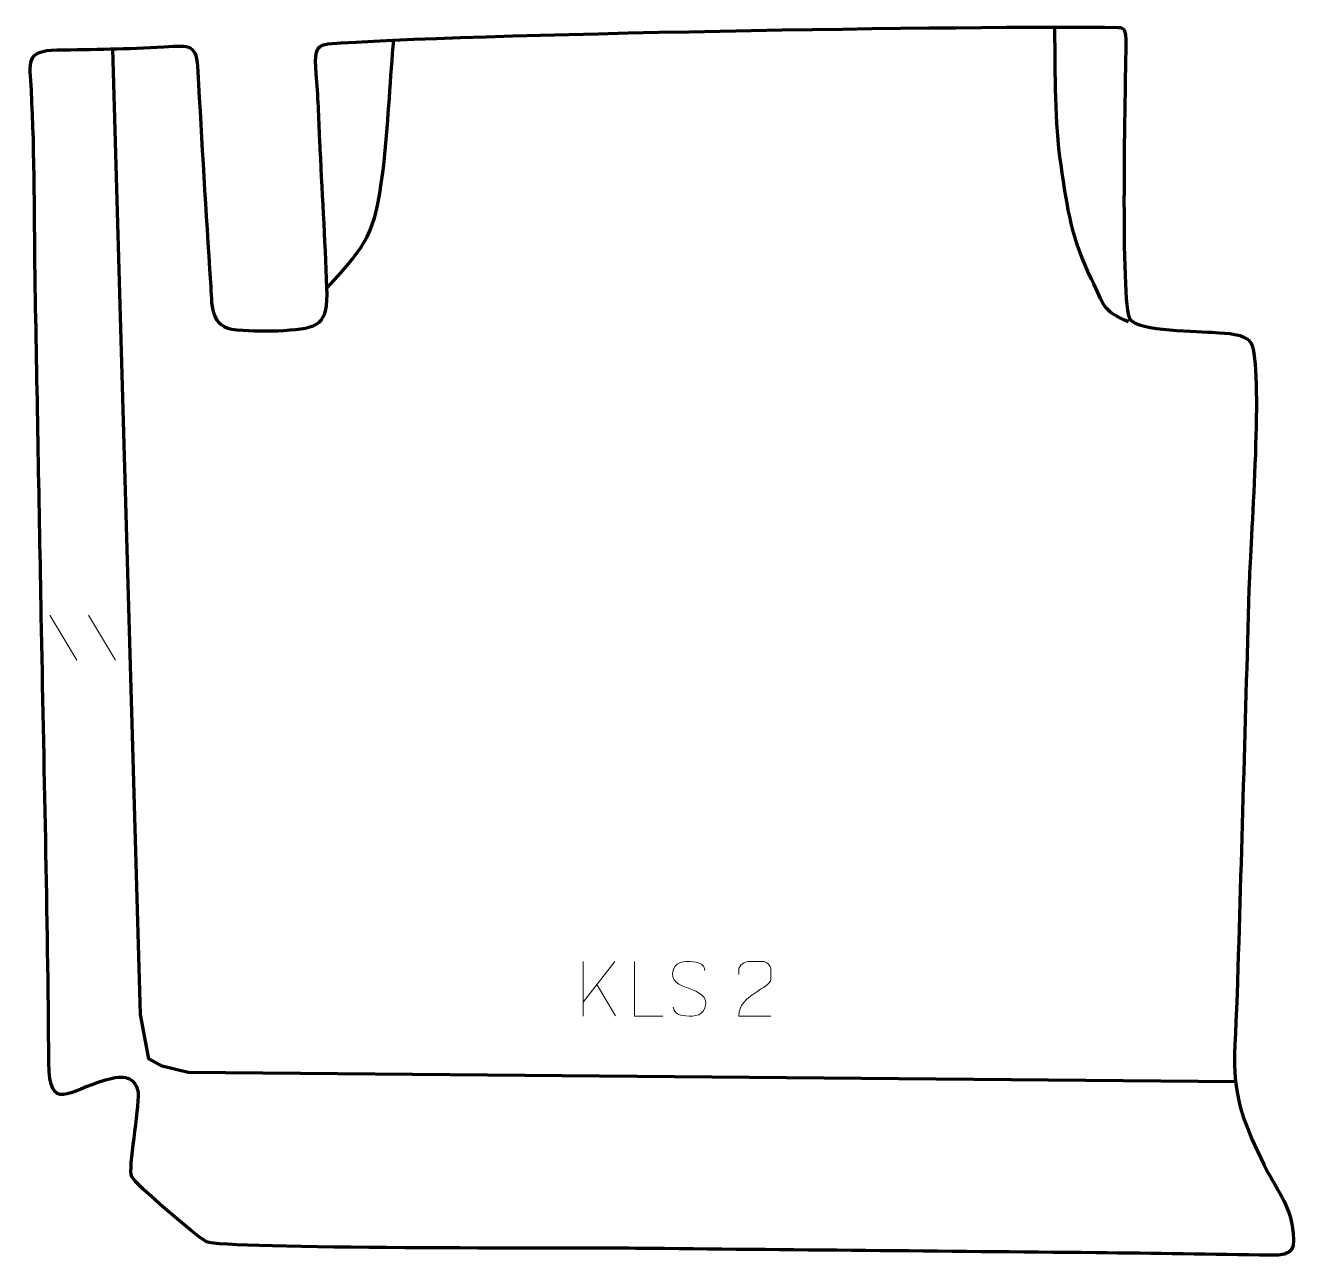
# Model space of a CAD drawing. Header units: millimetres. Extents: x -300 to 280, y -145 to 417.
import ezdxf

# ---------------------------------------------------------------- set-up
doc = ezdxf.new("R2010")
doc.units = ezdxf.units.MM
doc.header["$MEASUREMENT"] = 0
for name, color, linetype in [('layer 1', 7, 'Continuous'), ('layer 2', 7, 'Continuous'), ('layer 3', 7, 'Continuous')]:
    doc.layers.add(name, color=color, linetype=linetype)

msp = doc.modelspace()

# ---------------------------------------------------------------- linework, layer by layer
at = {"layer": 'layer 1', "color": 250, "lineweight": 9}
for points in [[(-45.5758, -10.9252), (-45.5758, -10.9252), (-45.5758, -35.8788), (-45.5758, -35.8788)], [(-31.1996, -10.9252), (-31.1996, -10.9252), (-45.5758, -29.5649), (-45.5758, -29.5649)], [(-30.8743, -35.783), (-30.8743, -35.783), (-39.3448, -21.4694), (-39.3448, -21.4694)]]:
    msp.add_open_spline(points, degree=3, dxfattribs=at)
for points, knots in [([(-9.2529, -35.9077), (-9.2529, -35.9077), (-22.202, -35.9077), (-22.202, -35.9077), (-22.202, -35.9077), (-22.202, -35.9077), (-22.202, -10.9541), (-22.202, -10.9541)], [0, 0, 0, 0, 0.33333333, 0.33333333, 0.33333333, 0.33333333, 1, 1, 1, 1]), ([(2.7657, -23.2576), (-1.4826, -21.7872), (-6.3907, -19.9914), (-4.3856, -14.4711), (-4.3856, -14.4711), (-2.8821, -10.3312), (2.3315, -10.7197), (5.9351, -11.3208), (5.9351, -11.3208), (8.7957, -11.798), (9.6604, -13.0112), (9.971, -15.0953)], [0, 0, 0, 0, 0.25, 0.25, 0.25, 0.25, 0.5, 0.5, 0.5, 0.5, 1, 1, 1, 1]), ([(40.1317, -35.9186), (35.2173, -35.9183), (30.3029, -35.9183), (25.3888, -35.9186), (25.3888, -35.9186), (25.3888, -25.9863), (40.0398, -23.3451), (40.1317, -19.0348), (40.1317, -19.0348), (40.1314, -17.6107), (40.1314, -16.187), (40.1317, -14.7637), (40.1317, -14.7637), (40.1148, -12.6866), (37.992, -10.9618), (36.321, -10.9445), (36.321, -10.9445), (34.2478, -10.9449), (32.1749, -10.9449), (30.1025, -10.9445), (30.1025, -10.9445), (28.2804, -10.928), (25.4557, -12.7201), (25.3888, -14.8137), (25.3888, -14.8137), (25.3888, -14.8137), (25.3888, -16.8685), (25.3888, -16.8685)], [0, 0, 0, 0, 0.125, 0.125, 0.125, 0.125, 0.25, 0.25, 0.25, 0.25, 0.375, 0.375, 0.375, 0.375, 0.5, 0.5, 0.5, 0.5, 0.625, 0.625, 0.625, 0.625, 0.75, 0.75, 0.75, 0.75, 1, 1, 1, 1]), ([(2.7657, -23.2577), (6.7843, -24.9044), (11.8138, -26.7927), (9.9798, -32.153), (9.9798, -32.153), (8.52, -36.4194), (3.6092, -36.1627), (-0.1169, -35.608), (-0.1169, -35.608), (-2.8669, -35.1982), (-4.0878, -33.9847), (-4.4658, -31.8725)], [0, 0, 0, 0, 0.25, 0.25, 0.25, 0.25, 0.5, 0.5, 0.5, 0.5, 1, 1, 1, 1])]:
    msp.add_open_spline(points, degree=3, knots=knots, dxfattribs=at)
at = {"layer": 'layer 2', "color": 142, "lineweight": 158}
for points, knots in [([(203.4761, 281.2172), (191.0323, 286.4928), (192.4632, 288.7605), (186.5827, 300.7265), (186.5827, 300.7265), (177.2364, 319.745), (175.7201, 332.2958), (172.6286, 352.948), (172.6286, 352.948), (169.6127, 373.0949), (170.122, 394.0368), (169.7674, 414.4341), (169.7674, 414.4341), (169.7674, 414.4341), (169.7411, 415.9454), (169.7411, 415.9454)], [0, 0, 0, 0, 0.2, 0.2, 0.2, 0.2, 0.4, 0.4, 0.4, 0.4, 0.6, 0.6, 0.6, 0.6, 1, 1, 1, 1]), ([(-162.6282, 296.6808), (-144.0349, 317.1108), (-140.8261, 321.2531), (-137.1269, 349.5606), (-137.1269, 349.5606), (-134.8437, 367.0325), (-134.1828, 386.1505), (-132.6465, 403.9444), (-132.6465, 403.9444), (-132.4731, 405.9522), (-132.3021, 407.96), (-132.1321, 409.9681)], [0, 0, 0, 0, 0.25, 0.25, 0.25, 0.25, 0.5, 0.5, 0.5, 0.5, 1, 1, 1, 1]), ([(252.3264, -65.9504), (252.3264, -65.9504), (-225.941, -61.6828), (-225.941, -61.6828), (-225.941, -61.6828), (-225.941, -61.6828), (-237.8473, -58.7724), (-237.8473, -58.7724), (-237.8473, -58.7724), (-237.8473, -58.7724), (-243.9327, -55.4651), (-243.9327, -55.4651), (-243.9327, -55.4651), (-243.9327, -55.4651), (-247.7692, -35.2244), (-247.7692, -35.2244), (-247.7692, -35.2244), (-247.7692, -35.2244), (-260.4674, 405.9862), (-260.4674, 405.9862)], [0, 0, 0, 0, 0.16666667, 0.16666667, 0.16666667, 0.16666667, 0.33333333, 0.33333333, 0.33333333, 0.33333333, 0.5, 0.5, 0.5, 0.5, 0.66666667, 0.66666667, 0.66666667, 0.66666667, 1, 1, 1, 1])]:
    msp.add_open_spline(points, degree=3, knots=knots, dxfattribs=at)
at = {"layer": 'layer 3', "color": 242, "lineweight": 158}
msp.add_open_spline([(-162.1801, 408.2611), (-168.5228, 407.7558), (-168.1551, 403.0926), (-167.4935, 394.6271), (-167.4935, 394.6271), (-166.7062, 384.5535), (-166.3425, 374.4552), (-165.8753, 364.3608), (-165.8753, 364.3608), (-164.8336, 341.8497), (-163.4826, 319.163), (-162.6282, 296.6808), (-162.6282, 296.6808), (-161.9962, 280.0504), (-166.2279, 278.3416), (-182.3534, 277.3739), (-182.3534, 277.3739), (-189.4301, 276.9492), (-196.7096, 277.0743), (-203.7806, 277.6063), (-203.7806, 277.6063), (-216.5625, 278.6459), (-215.1167, 289.1505), (-215.798, 299.2876), (-215.798, 299.2876), (-217.9591, 331.5077), (-219.8252, 363.4045), (-221.612, 395.6388), (-221.612, 395.6388), (-222.3206, 408.4234), (-224.502, 407.627), (-237.1939, 406.9074), (-237.1939, 406.9074), (-253.6048, 405.9769), (-269.5082, 405.7669), (-285.9164, 405.533), (-285.9164, 405.533), (-300.3423, 405.3234), (-298.3458, 399.9063), (-297.6266, 387.1795), (-297.6266, 387.1795), (-295.9348, 357.239), (-296.3792, 326.8908), (-295.832, 296.8537), (-295.832, 296.8537), (-294.9208, 246.8952), (-294.0072, 196.9368), (-293.095, 146.9783), (-293.095, 146.9783), (-291.8463, 78.862), (-290.1087, 10.8337), (-289.6189, -57.301), (-289.6189, -57.301), (-289.4523, -80.4752), (-280.5281, -69.9184), (-264.3309, -65.318), (-264.3309, -65.318), (-257.7109, -63.4377), (-250.367, -62.2008), (-248.7464, -70.6398), (-248.7464, -70.6398), (-248.1639, -79.1775), (-253.6285, -105.111), (-251.7352, -109.2968), (-251.7352, -109.2968), (-250.185, -112.7241), (-222.0644, -136.6842), (-217.677, -139.014), (-217.677, -139.014), (-209.6319, -142.4379), (-49.4337, -141.7555), (-21.6706, -142.0223), (-21.6706, -142.0223), (48.3905, -142.6958), (118.4517, -143.3693), (188.5128, -144.0429), (188.5128, -144.0429), (215.1243, -144.2987), (241.6931, -144.7244), (268.3015, -145.1521), (268.3015, -145.1521), (279.1441, -145.3266), (279.7245, -142.4414), (278.1899, -131.5427), (278.1899, -131.5427), (275.9292, -120.1457), (270.2153, -113.7179), (265.2013, -103.7191), (265.2013, -103.7191), (248.289, -69.5902), (251.8139, -62.721), (252.9886, -25.8627), (252.9886, -25.8627), (254.9964, 37.7492), (256.7102, 101.3737), (258.6026, 164.9899), (258.6026, 164.9899), (259.2726, 182.1796), (264.9766, 260.7912), (259.3771, 271.4905), (259.3771, 271.4905), (256.96, 276.1091), (247.6583, 276.0379), (243.1121, 276.4746), (243.1121, 276.4746), (235.8478, 276.9107), (207.779, 276.9695), (204.0644, 282.5138), (204.0644, 282.5138), (199.5557, 289.2433), (202.0002, 392.1233), (202.178, 405.6111), (202.178, 405.6111), (202.2807, 413.4057), (202.2329, 415.7683), (198.6669, 415.8201), (198.6669, 415.8201), (137.1692, 416.7142), (-104.122, 412.8862), (-162.1801, 408.2611)], degree=3, knots=[0, 0, 0, 0, 0.03225806, 0.03225806, 0.03225806, 0.03225806, 0.06451613, 0.06451613, 0.06451613, 0.06451613, 0.09677419, 0.09677419, 0.09677419, 0.09677419, 0.12903226, 0.12903226, 0.12903226, 0.12903226, 0.16129032, 0.16129032, 0.16129032, 0.16129032, 0.19354839, 0.19354839, 0.19354839, 0.19354839, 0.22580645, 0.22580645, 0.22580645, 0.22580645, 0.25806452, 0.25806452, 0.25806452, 0.25806452, 0.29032258, 0.29032258, 0.29032258, 0.29032258, 0.32258065, 0.32258065, 0.32258065, 0.32258065, 0.35483871, 0.35483871, 0.35483871, 0.35483871, 0.38709677, 0.38709677, 0.38709677, 0.38709677, 0.41935484, 0.41935484, 0.41935484, 0.41935484, 0.4516129, 0.4516129, 0.4516129, 0.4516129, 0.48387097, 0.48387097, 0.48387097, 0.48387097, 0.51612903, 0.51612903, 0.51612903, 0.51612903, 0.5483871, 0.5483871, 0.5483871, 0.5483871, 0.58064516, 0.58064516, 0.58064516, 0.58064516, 0.61290323, 0.61290323, 0.61290323, 0.61290323, 0.64516129, 0.64516129, 0.64516129, 0.64516129, 0.67741935, 0.67741935, 0.67741935, 0.67741935, 0.70967742, 0.70967742, 0.70967742, 0.70967742, 0.74193548, 0.74193548, 0.74193548, 0.74193548, 0.77419355, 0.77419355, 0.77419355, 0.77419355, 0.80645161, 0.80645161, 0.80645161, 0.80645161, 0.83870968, 0.83870968, 0.83870968, 0.83870968, 0.87096774, 0.87096774, 0.87096774, 0.87096774, 0.90322581, 0.90322581, 0.90322581, 0.90322581, 0.93548387, 0.93548387, 0.93548387, 0.93548387, 1, 1, 1, 1], dxfattribs=at)
at = {"layer": 'layer 3', "color": 250, "lineweight": 9}
for points in [[(-289.223, 147.1963), (-289.223, 147.1963), (-276.8587, 126.652), (-276.8587, 126.652)], [(-271.4931, 147.1963), (-271.4931, 147.1963), (-259.1288, 126.652), (-259.1288, 126.652)]]:
    msp.add_open_spline(points, degree=3, dxfattribs=at)

doc.saveas('drawing.dxf')
